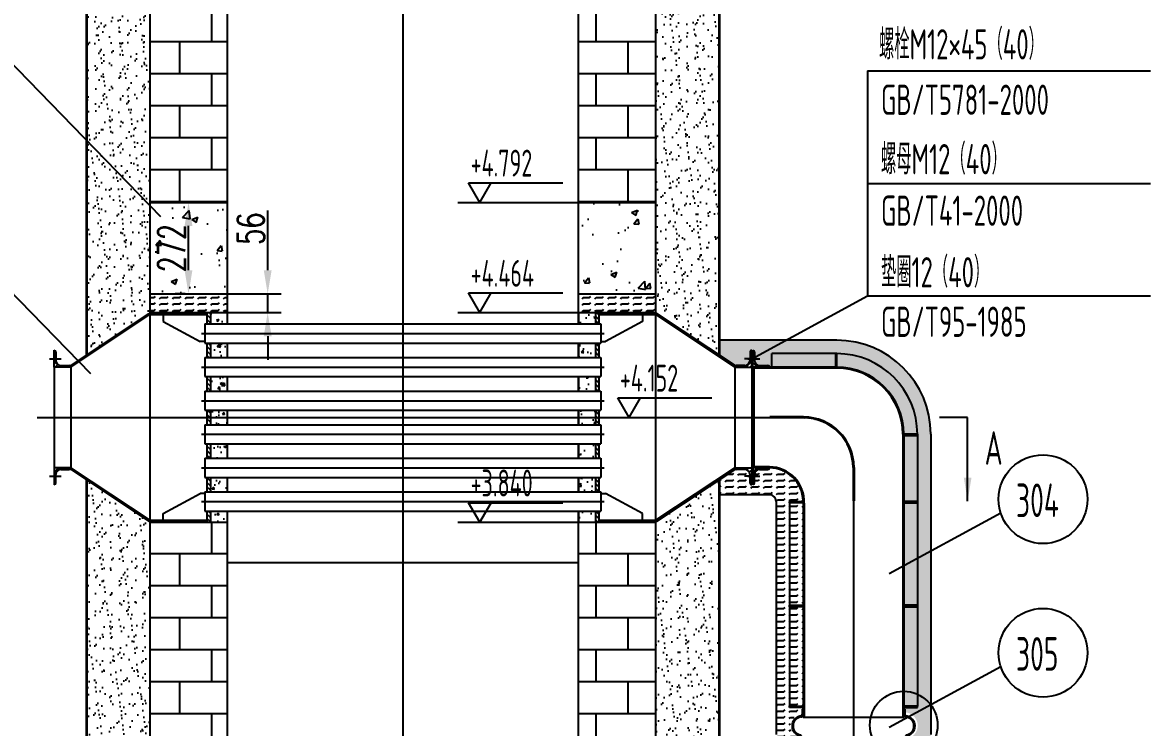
# Model space of a CAD drawing. Extents: x 31742 to 56237, y 49523 to 60386.
# Drawn here: x 36057 to 39413, y 53920 to 56017 of the extents above; entities that cross this region are included whole.
import ezdxf

# ---------------------------------------------------------------- set-up
doc = ezdxf.new("R2010")
doc.units = 0
doc.header["$LTSCALE"] = 2
doc.header["$PDMODE"] = 2
doc.layers.get('DEFPOINTS').update_dxf_attribs({"linetype": 'CONTINUOUS'})
doc.layers.add('1细实线', color=3, linetype='CONTINUOUS')
doc.styles.add('ABO', font='simplex.shx', dxfattribs={"width": 0.7, "bigfont": 'hzdx.shx'})
doc.styles.add('J_BigFont', font='gbenor.shx', dxfattribs={"bigfont": 'gbcbig.shx'})
doc.dimstyles.new('1-20', dxfattribs={"dimscale": 20, "dimtxt": 4, "dimasz": 3.5, "dimexe": 2, "dimexo": 0.5, "dimgap": 0.5, "dimtad": 3, "dimdec": 4, "dimdsep": 46, "dimlunit": 6, "dimtxsty": 'ABO', "dimcen": 0.5, "dimclrd": 256, "dimclre": 256, "dimclrt": 256, "dimadec": 0, "dimazin": 0, "dimtfac": 1, "dimtdec": 4, "dimtmove": 0, "dimatfit": 3, "dimfxl": 0, "dimtolj": 1, "dimtzin": 0, "dimlwd": -1, "dimlwe": -1, "dimarcsym": 0})
pattern_1 = [(45, (-73298.627, 32267.9485), (-6.7351921, 6.7351921), [])]
pattern_2 = [(90, (-73298.627, 32267.9485), (-9.525, 6e-16), [])]
pattern_3 = [(45, (-73898.627, 32267.9485), (-6.7351921, 6.7351921), [])]
pattern_4 = [(90, (-73898.627, 32267.9485), (-9.525, 6e-16), [])]
pattern_5 = [(0, (-717.752, 334.988), (0, 19.05), [19.05, -19.05]), (45, (-698.702, 334.988), (1e-15, 19.0500082), [4.7625, -17.41578, 4.7625, -26.94078])]
pattern_6 = [(0, (-717.75, 334.99), (0, 95.25), []), (90, (-717.75, 334.99), (-190.5, 1e-14), [95.25, -95.25]), (90, (-622.5, 334.99), (-190.5, 1e-14), [-95.25, 95.25])]
pattern_7 = [(50, (-717.75, 334.99), (182.18467, -15.9391), [19.05, -209.55]), (355, (-717.75, 334.99), (-35.2428, 191.05664), [15.24, -167.64]), (100.451, (-702.57, 333.66), (146.9425, 175.1167), [16.19, -178.09]), (46.1842, (-717.75, 385.79), (271.07904, -42.0423), [28.575, -314.325]), (96.6356, (-695.16, 382.28), (237.4042, 247.4256), [24.285, -267.135]), (351.184, (-717.75, 385.8), (237.4046, 247.4251), [22.86, -251.46]), (21, (-692.35, 373.09), (151.61488, -102.26552), [19.05, -209.55]), (326, (-692.35, 373.09), (61.80203, 184.18797), [15.24, -167.64]), (71.4514, (-679.72, 364.57), (213.4165, 81.92286), [16.19, -178.09]), (37.5, (-717.75, 334.99), (3.088603, 84.55504), [0, -165.608, 0, -170.18, 0, -168.275]), (7.5, (-717.75, 334.99), (66.81966, 100.18057), [0, -97.028, 0, -161.798, 0, -64.135]), (327.5, (-774.394, 334.99), (135.590595, -5.728744), [0, -63.5, 0, -198.12, 0, -262.89]), (317.5, (-799.79, 334.99), (148.12918, 25.4265), [0, -82.55, 0, -131.572, 0, -186.69])]
pattern_8 = [(127.5, (-717.75, 334.988), (-48.941324, -1.600031), [0, -38.608, 0, -43.18, 0, -41.275]), (97.5, (-717.75, 334.99), (-71.68251, 44.95233), [0, -20.828, 0, -34.798, 0, -13.335]), (57.5, (-717.75, 303.746), (-0.143718, 79.099237), [0, -12.7, 0, -45.72, 0, -59.69]), (47.5, (-717.75, 303.746), (-22.29293, 76.355645), [0, -6.35, 0, -29.972, 0, -34.29])]
pattern_9 = [(225, (73016.899, 34984.229), (-4.4901281, 4.4901281), [])]
pattern_10 = [(225, (73016.899, 34808.229), (-4.4901281, 4.4901281), [])]
pattern_11 = [(135, (78704.8206, 254.5953), (4.49012806, 4.49012806), [])]
pattern_12 = [(0, (-749.045, 0), (0, 19.05), [19.05, -19.05]), (45, (-729.995, 0), (1e-15, 19.0500082), [4.7625, -17.41578, 4.7625, -26.94078])]

# ---------------------------------------------------------------- blocks, each defined once
blk = doc.blocks.new('*D103')
at = {"layer": '1细实线'}
for p, q in [((36786.2, 55280.1), (36786.2, 55458.1)), ((36660.7, 55210.1), (36826.2, 55210.1)), ((36786.2, 55154.1), (36786.2, 55210.1)), ((36660.7, 55154.1), (36826.2, 55154.1)), ((36786.2, 55084.1), (36786.2, 55014.1))]:
    blk.add_line(p, q, dxfattribs=at)
for points in [[(36774.5, 55280.1), (36797.9, 55280.1), (36786.2, 55210.1)], [(36774.5, 55084.1), (36797.9, 55084.1), (36786.2, 55154.1)]]:
    blk.add_solid(points, dxfattribs=at)
at = {"layer": 'DEFPOINTS', "color": 0}
for p in [(36650.7, 55210.1), (36786.2, 55210.1), (36650.7, 55154.1)]:
    blk.add_point(p, dxfattribs=at)
at = {"layer": '1细实线', "insert": (36736.2, 55404.1), "char_height": 80, "attachment_point": 5, "rotation": 90, "style": 'ABO'}
blk.add_mtext('\\A1;56', dxfattribs=at)
blk = doc.blocks.new('*D106')
at = {"layer": '1细实线'}
for p, q in [((36540.6, 55482.1), (36510.6, 55482.1)), ((36550.6, 55280.1), (36550.6, 55412.1)), ((36540.6, 55210.1), (36510.6, 55210.1))]:
    blk.add_line(p, q, dxfattribs=at)
for points in [[(36538.9, 55412.1), (36562.2, 55412.1), (36550.6, 55482.1)], [(36538.9, 55280.1), (36562.2, 55280.1), (36550.6, 55210.1)]]:
    blk.add_solid(points, dxfattribs=at)
at = {"layer": 'DEFPOINTS', "color": 0}
for p in [(36550.6, 55482.1), (36550.6, 55482.1), (36550.6, 55210.1)]:
    blk.add_point(p, dxfattribs=at)
at = {"layer": '1细实线', "insert": (36500.6, 55346.1), "char_height": 80, "attachment_point": 5, "rotation": 90, "style": 'ABO'}
blk.add_mtext('\\A1;272', dxfattribs=at)

msp = doc.modelspace()

# ---------------------------------------------------------------- hatches: boundary and pattern name
at = {"layer": '1细实线', "ltscale": 5}
h = msp.add_hatch(dxfattribs=at)
h.set_pattern_fill('AR-SAND', color=256, angle=90, style=0)
h.set_pattern_definition(pattern_8)
h.paths.add_polyline_path([(36435.55921, 56590.13406), (36838.55921, 56590.13406), (36838.55921, 56688.13406), (36247.55921, 56688.13406), (36247.55921, 55028.13518), (36433.34696, 55151.46662), (36435.55921, 55148.13406), (36435.55921, 55154.13406)])
h = msp.add_hatch(dxfattribs=at)
h.set_pattern_fill('AR-SAND', color=256, angle=90, style=0)
h.set_pattern_definition(pattern_8)
h.paths.add_polyline_path([(37941.55921, 55152.93518), (38129.55921, 55028.13518), (38129.55921, 56688.13406), (37538.55921, 56688.13406), (37538.55921, 56590.13406), (37941.55921, 56590.13406)])
at = {"layer": '1细实线', "ltscale": 15}
h = msp.add_hatch(dxfattribs=at)
h.set_pattern_fill('BRICK', color=256, scale=15, style=0)
h.set_pattern_definition(pattern_6)
h.paths.add_polyline_path([(36435.55921, 55482.13406), (36665.55921, 55482.13406), (36665.55921, 56366.13406), (36435.55921, 56366.13406)])
h = msp.add_hatch(dxfattribs=at)
h.set_pattern_fill('BRICK', color=256, scale=15, style=0)
h.set_pattern_definition(pattern_6)
h.paths.add_polyline_path([(37711.55921, 55482.13406), (37941.55921, 55482.13406), (37941.55921, 56366.13406), (37711.55921, 56366.13406)])
h = msp.add_hatch(dxfattribs=at)
h.set_pattern_fill('AR-CONC', color=256, style=0)
h.set_pattern_definition(pattern_7)
h.paths.add_polyline_path([(36665.55921, 55210.13406), (36665.55921, 55482.13406), (36435.55921, 55482.13406), (36435.55921, 55210.13406)])
h = msp.add_hatch(dxfattribs=at)
h.set_pattern_fill('AR-CONC', color=256, style=0)
h.set_pattern_definition(pattern_7)
h.paths.add_polyline_path([(37941.55921, 55482.13406), (37711.55921, 55482.13406), (37711.55921, 55210.13406), (37941.55921, 55210.13406)])
at = {"layer": '1细实线'}
h = msp.add_hatch(dxfattribs=at)
h.set_pattern_fill('FLEX', color=256, scale=3, style=0)
h.set_pattern_definition(pattern_5)
h.paths.add_polyline_path([(36435.55921, 55210.13406), (36435.55921, 55154.13406), (36665.55921, 55154.13406), (36665.55921, 55210.13406)])
h = msp.add_hatch(dxfattribs=at)
h.set_pattern_fill('FLEX', color=256, scale=3, style=0)
h.set_pattern_definition(pattern_5)
h.paths.add_polyline_path([(37941.55921, 55154.13406), (37941.55921, 55210.13406), (37711.55921, 55210.13406), (37711.55921, 55154.13406)])
h = msp.add_hatch(dxfattribs=at)
h.set_pattern_fill('LINE', color=256, scale=3, angle=90, style=0)
h.set_pattern_definition(pattern_4)
h.paths.add_polyline_path([(36435.55921, 55148.13406), (36433.34696, 55151.46662), (36199.03263, 54995.92179), (36199.52966, 54995.17306, -0.0336379146), (36199.90132, 54994.61319), (36201.24488, 54992.58923)])
h = msp.add_hatch(dxfattribs=at)
h.set_pattern_fill('LINE', color=256, scale=3, angle=45, style=0)
h.set_pattern_definition(pattern_3)
h.paths.add_polyline_path([(36605.55921, 55148.13406), (36605.55921, 55154.13406), (36435.55921, 55154.13406), (36435.55921, 55148.13406)])
h = msp.add_hatch(dxfattribs=at)
h.set_pattern_fill('LINE', color=256, scale=3, angle=315, style=0)
h.set_pattern_definition([(315, (-73898.627, 32267.9485), (6.7351921, 6.7351921), [])])
h.paths.add_polyline_path([(36615.55921, 55154.13406), (36605.55921, 55154.13406), (36605.55921, 55120.63406), (36615.55921, 55120.63406)])
h.paths.add_polyline_path([(36615.55921, 55063.63406), (36605.55921, 55063.63406), (36605.55921, 55020.63406), (36615.55921, 55020.63406)])
h.paths.add_polyline_path([(36615.55921, 54963.63406), (36605.55921, 54963.63406), (36605.55921, 54920.63406), (36615.55921, 54920.63406)])
h.paths.add_polyline_path([(36615.55921, 54863.63406), (36605.55921, 54863.63406), (36605.55921, 54842.13406), (36615.55921, 54842.13406)])
h.paths.add_polyline_path([(36615.55921, 54842.13406), (36605.55921, 54842.13406), (36605.55921, 54820.63406), (36615.55921, 54820.63406)])
h.paths.add_polyline_path([(36615.55921, 54763.63406), (36605.55921, 54763.63406), (36605.55921, 54720.63406), (36615.55921, 54720.63406)])
h.paths.add_polyline_path([(36615.55921, 54663.63406), (36605.55921, 54663.63406), (36605.55921, 54620.63406), (36615.55921, 54620.63406)])
h.paths.add_polyline_path([(36605.55921, 54530.13406), (36615.55921, 54530.13406), (36615.55921, 54563.63406), (36605.55921, 54563.63406)])
at = {"layer": '1细实线', "ltscale": 15}
h = msp.add_hatch(dxfattribs=at)
h.set_pattern_fill('AR-CONC', color=256, scale=0.4, style=0)
h.set_pattern_definition([(50, (-73898.627, 32267.95), (72.873868, -6.375634), [7.62, -83.82]), (355, (-73898.63, 32267.95), (-14.09713, 76.422657), [6.096, -67.056]), (100.451, (-73892.554, 32267.42), (58.777, 70.046675), [6.476, -71.236]), (46.1842, (-73898.63, 32288.27), (108.431616, -16.81693), [11.43, -125.73]), (96.6356, (-73889.59, 32286.87), (94.96169, 98.97022), [9.714, -106.854]), (351.184, (-73898.63, 32288.27), (94.96184, 98.97005), [9.144, -100.584]), (21, (-73888.467, 32283.19), (60.645952, -40.906207), [7.62, -83.82]), (326, (-73888.47, 32283.19), (24.72081, 73.675186), [6.096, -67.056]), (71.4514, (-73883.41, 32279.78), (85.366596, 32.769143), [6.476, -71.236]), (37.5, (-73898.627, 32267.948), (1.235441, 33.8220155), [0, -66.2432, 0, -68.072, 0, -67.31]), (7.5, (-73898.627, 32267.95), (26.727865, 40.07223), [0, -38.8112, 0, -64.7192, 0, -25.654]), (327.5, (-73921.284, 32267.948), (54.236238, -2.2914976), [0, -25.4, 0, -79.248, 0, -105.156]), (317.5, (-73931.444, 32267.95), (59.251673, 10.170596), [0, -33.02, 0, -52.6288, 0, -74.676])])
h.paths.add_polyline_path([(36665.55921, 55120.63406), (36665.55921, 55154.13406), (36615.55921, 55154.13406), (36615.55921, 55120.63406)])
h.paths.add_polyline_path([(36665.55921, 55020.63406), (36665.55921, 55063.63406), (36615.55921, 55063.63406), (36615.55921, 55020.63406)])
h.paths.add_polyline_path([(36615.55921, 54963.63406), (36615.55921, 54920.63406), (36665.55921, 54920.63406), (36665.55921, 54963.63406)])
h.paths.add_polyline_path([(36665.55921, 54842.13406), (36665.55921, 54863.63406), (36615.55921, 54863.63406), (36615.55921, 54842.13406)])
h.paths.add_polyline_path([(36615.55921, 54842.13406), (36615.55921, 54820.63406), (36665.55921, 54820.63406), (36665.55921, 54842.13406)])
h.paths.add_polyline_path([(36665.55921, 54763.63406), (36615.55921, 54763.63406), (36615.55921, 54720.63406), (36665.55921, 54720.63406)])
h.paths.add_polyline_path([(36615.55921, 54663.63406), (36615.55921, 54620.63406), (36665.55921, 54620.63406), (36665.55921, 54663.63406)])
h.paths.add_polyline_path([(36665.55921, 54530.13406), (36665.55921, 54563.63406), (36615.55921, 54563.63406), (36615.55921, 54530.13406)])
h = msp.add_hatch(dxfattribs=at)
h.set_pattern_fill('AR-CONC', color=256, scale=0.4, style=0)
h.set_pattern_definition([(50, (-73298.627, 32267.95), (72.873868, -6.375634), [7.62, -83.82]), (355, (-73298.63, 32267.95), (-14.09713, 76.422657), [6.096, -67.056]), (100.451, (-73292.554, 32267.42), (58.777, 70.046675), [6.476, -71.236]), (46.1842, (-73298.63, 32288.27), (108.431616, -16.81693), [11.43, -125.73]), (96.6356, (-73289.59, 32286.87), (94.96169, 98.97022), [9.714, -106.854]), (351.184, (-73298.63, 32288.27), (94.96184, 98.97005), [9.144, -100.584]), (21, (-73288.467, 32283.19), (60.645952, -40.906207), [7.62, -83.82]), (326, (-73288.47, 32283.19), (24.72081, 73.675186), [6.096, -67.056]), (71.4514, (-73283.41, 32279.78), (85.366596, 32.769143), [6.476, -71.236]), (37.5, (-73298.627, 32267.948), (1.2354413, 33.8220155), [0, -66.2432, 0, -68.072, 0, -67.31]), (7.5, (-73298.627, 32267.95), (26.727865, 40.07223), [0, -38.8112, 0, -64.7192, 0, -25.654]), (327.5, (-73321.284, 32267.948), (54.236238, -2.2914976), [0, -25.4, 0, -79.248, 0, -105.156]), (317.5, (-73331.444, 32267.95), (59.251673, 10.170596), [0, -33.02, 0, -52.6288, 0, -74.676])])
h.paths.add_polyline_path([(37761.55921, 55120.63406), (37761.55921, 55154.13406), (37711.55921, 55154.13406), (37711.55921, 55120.63406)])
h.paths.add_polyline_path([(37711.55921, 55020.63406), (37761.55921, 55020.63406), (37761.55921, 55063.63406), (37711.55921, 55063.63406)])
h.paths.add_polyline_path([(37711.55921, 54920.63406), (37761.55921, 54920.63406), (37761.55921, 54963.63406), (37711.55921, 54963.63406)])
h.paths.add_polyline_path([(37711.55921, 54863.63406), (37711.55921, 54842.13406), (37761.55921, 54842.13406), (37761.55921, 54863.63406)])
h.paths.add_polyline_path([(37711.55921, 54842.13406), (37711.55921, 54820.63406), (37761.55921, 54820.63406), (37761.55921, 54842.13406)])
h.paths.add_polyline_path([(37761.55921, 54720.63406), (37761.55921, 54763.63406), (37711.55921, 54763.63406), (37711.55921, 54720.63406)])
h.paths.add_polyline_path([(37711.55921, 54663.63406), (37711.55921, 54620.63406), (37761.55921, 54620.63406), (37761.55921, 54663.63406)])
h.paths.add_polyline_path([(37711.55921, 54563.63406), (37711.55921, 54530.13406), (37761.55921, 54530.13406), (37761.55921, 54563.63406)])
at = {"layer": '1细实线'}
h = msp.add_hatch(dxfattribs=at)
h.set_pattern_fill('LINE', color=256, scale=3, angle=315, style=0)
h.set_pattern_definition([(315, (-73298.627, 32267.9485), (6.7351921, 6.7351921), [])])
h.paths.add_polyline_path([(37761.55921, 55120.63406), (37771.55921, 55120.63406), (37771.55921, 55154.13406), (37761.55921, 55154.13406)])
h.paths.add_polyline_path([(37771.55921, 55063.63406), (37761.55921, 55063.63406), (37761.55921, 55020.63406), (37771.55921, 55020.63406)])
h.paths.add_polyline_path([(37761.55921, 54920.63406), (37771.55921, 54920.63406), (37771.55921, 54963.63406), (37761.55921, 54963.63406)])
h.paths.add_polyline_path([(37761.55921, 54842.13406), (37771.55921, 54842.13406), (37771.55921, 54863.63406), (37761.55921, 54863.63406)])
h.paths.add_polyline_path([(37761.55921, 54820.63406), (37771.55921, 54820.63406), (37771.55921, 54842.13406), (37761.55921, 54842.13406)])
h.paths.add_polyline_path([(37761.55921, 54720.63406), (37771.55921, 54720.63406), (37771.55921, 54763.63406), (37761.55921, 54763.63406)])
h.paths.add_polyline_path([(37761.55921, 54620.63406), (37771.55921, 54620.63406), (37771.55921, 54663.63406), (37761.55921, 54663.63406)])
h.paths.add_polyline_path([(37761.55921, 54530.13406), (37771.55921, 54530.13406), (37771.55921, 54563.63406), (37761.55921, 54563.63406)])
h = msp.add_hatch(dxfattribs=at)
h.set_pattern_fill('LINE', color=256, scale=3, angle=45, style=0)
h.set_pattern_definition(pattern_1)
h.paths.add_polyline_path([(37941.55921, 55148.13406), (37941.55921, 55154.13406), (37771.55921, 55154.13406), (37771.55921, 55148.13406)])
h = msp.add_hatch(dxfattribs=at)
h.set_pattern_fill('LINE', color=256, scale=3, angle=90, style=0)
h.set_pattern_definition(pattern_2)
h.paths.add_polyline_path([(38175.87354, 54992.58923), (38177.2171, 54994.61319, -0.0336379146), (38177.58876, 54995.17306), (38178.08579, 54995.92179), (37943.77146, 55151.46662), (37941.55921, 55148.13406)])
h = msp.add_hatch(dxfattribs=at)
h.set_pattern_fill('FLEX', color=256, scale=3, style=0)
h.set_pattern_definition(pattern_12)
h.paths.add_polyline_path([(38479.55921, 55072.13406), (38131.55921, 55072.13406), (38131.55921, 55026.80752), (38178.20538, 54995.84241, -0.1859089665), (38181.55921, 54997.13406), (38206.55921, 54997.13406, 0.4142135624), (38221.55921, 55012.13406), (38221.55921, 55037.13406, -0.5065479602), (38228.05921, 55041.90376, -0.5065479602), (38234.55921, 55037.13406), (38234.55921, 55012.13406, 0.4142135624), (38249.55921, 54997.13406), (38274.55921, 54997.13406, -0.4142135624), (38279.55921, 54992.13406), (38286.55921, 54992.13406), (38286.55921, 55032.13406), (38480.39296, 55032.13406), (38480.39296, 55032.13261, -0.4131964206), (38719.55921, 54792.13406), (38719.55921, 54333.13406), (38719.55921, 54033.13406), (38719.55921, 53983.13406), (38719.55921, 53979.13406), (38679.55921, 53979.13406), (38679.55921, 53974.13406), (38682.55921, 53974.13406), (38682.55921, 53964.85184, -0.4018206854), (38720.62136, 53925.13681, -0.4018206854), (38682.55921, 53885.42178), (38682.55921, 53874.13406), (38679.55921, 53874.13406), (38679.55921, 53869.13406), (38719.55921, 53869.13406), (38719.55921, 53865.13406), (38719.55921, 53815.13406), (38719.55921, 53515.13406), (38719.55921, 53056.13406, -0.4142135624), (38479.55921, 52816.13406), (38286.55921, 52816.13406), (38286.55921, 52856.13406), (38279.55921, 52856.13406, -0.4142135624), (38274.55921, 52851.13406), (38249.55921, 52851.13406, 0.4142135624), (38234.55921, 52836.13406), (38234.55921, 52811.13406, -0.5065479602), (38228.05921, 52806.36437, -0.5065479602), (38221.55921, 52811.13406), (38221.55921, 52836.13406, 0.4142135624), (38206.55921, 52851.13406), (38178.89053, 52851.13406), (38178.08579, 52852.34633), (38131.55921, 52821.46061), (38131.55921, 52776.13406), (38279.55921, 52776.13406), (38479.55921, 52776.13406, 0.4142135624), (38759.55921, 53056.13406), (38759.55921, 53515.13406), (38759.55921, 53815.13406), (38759.55921, 53899.13406), (38759.55921, 53949.13406), (38759.55921, 54033.13406), (38759.55921, 54333.13406), (38759.55921, 54792.13406, 0.4142135624)])
h.paths.add_polyline_path([(38476.39296, 55032.13406), (38286.55921, 55032.13406), (38286.55921, 54992.13406), (38476.39296, 54992.13406)], flags=17)
h.paths.add_polyline_path([(38480.47254, 55032.13233), (38480.39296, 55032.13233), (38480.39296, 54992.13233, -0.4129930788), (38679.55921, 54792.13406), (38719.55921, 54792.13406, 0.4130993767)], flags=17)
h.paths.add_polyline_path([(38719.55921, 54788.13406), (38679.55921, 54788.13406), (38679.55921, 54592.13406), (38719.55921, 54592.13406)], flags=17)
h.paths.add_polyline_path([(38719.55921, 54588.13406), (38679.55921, 54588.13406), (38679.55921, 54333.13406), (38679.55921, 54283.13406), (38719.55921, 54283.13406), (38719.55921, 54333.13406)], flags=17)
h.paths.add_polyline_path([(38719.55921, 54279.13406), (38679.55921, 54279.13406), (38679.55921, 54033.13406), (38679.55921, 53983.13406), (38719.55921, 53983.13406), (38719.55921, 54033.13406)], flags=17)
h.paths.add_polyline_path([(38719.55921, 53815.13406), (38719.55921, 53865.13406), (38679.55921, 53865.13406), (38679.55921, 53815.13406), (38679.55921, 53569.13406), (38719.55921, 53569.13406)], flags=17)
h.paths.add_polyline_path([(38719.55921, 53515.13406), (38719.55921, 53565.13406), (38679.55921, 53565.13406), (38679.55921, 53515.13406), (38679.55921, 53260.13406), (38719.55921, 53260.13406)], flags=17)
h.paths.add_polyline_path([(38719.55921, 53256.13406), (38679.55921, 53256.13406), (38679.55921, 53060.13406), (38719.55921, 53060.13406)], flags=17)
h.paths.add_polyline_path([(38476.39296, 52856.13406), (38286.55921, 52856.13406), (38286.55921, 52816.13406), (38476.39296, 52816.13406)], flags=17)
h = msp.add_hatch(dxfattribs=at)
h.set_pattern_fill('LINE', color=256, scale=3, angle=45, style=0)
h.set_pattern_definition(pattern_3)
h.paths.add_polyline_path([(36155.55921, 55037.13406, 0.4142135624), (36150.55921, 55042.13406), (36150.55921, 55017.13406), (36155.55921, 55017.13406)])
h.paths.add_polyline_path([(36150.55921, 54992.13406), (36200.55921, 54992.13406, 0.1304285324), (36199.90132, 54994.61319), (36199.52966, 54995.17306, 0.2334867824), (36195.55921, 54997.13406), (36170.55921, 54997.13406, -0.4142135624), (36155.55921, 55012.13406), (36155.55921, 55017.13406), (36150.55921, 55017.13406)])
h = msp.add_hatch(dxfattribs=at)
h.set_pattern_fill('LINE', color=256, scale=3, angle=45, style=0)
h.set_pattern_definition(pattern_1)
h.paths.add_polyline_path([(38221.55921, 55012.13406), (38221.55921, 55037.13406, -0.4142135624), (38226.55921, 55042.13406), (38226.55921, 54992.13406), (38176.55921, 54992.13406, -0.4142135624), (38181.55921, 54997.13406), (38206.55921, 54997.13406, 0.4142135624)])
h = msp.add_hatch(dxfattribs=at)
h.set_pattern_fill('ANSI31', color=256, scale=3, angle=90, style=0)
h.set_pattern_definition([(135, (-95491.605, 57470.996), (-6.7351921, -6.7351921), [])])
h.paths.add_polyline_path([(38234.55921, 55012.13406), (38234.55921, 55037.13406, 0.4142135624), (38229.55921, 55042.13406), (38229.55921, 54992.13406), (38279.55921, 54992.13406, 0.4142135624), (38274.55921, 54997.13406), (38249.55921, 54997.13406, -0.4142135624)])
h = msp.add_hatch(dxfattribs=at)
h.set_pattern_fill('LINE', color=256, scale=2, angle=315, style=0)
h.set_pattern_definition([(225, (73012.899, 35119.286), (-4.4901281, 4.4901281), [])])
h.paths.add_polyline_path([(38476.39296, 55032.13233), (38480.39296, 55032.13233), (38480.39296, 54992.13233, 0.0050006271), (38476.39296, 54992.18901)])
h = msp.add_hatch(dxfattribs=at)
h.set_pattern_fill('LINE', color=256, scale=2, angle=45, style=0)
h.set_pattern_definition(pattern_11)
h.paths.add_polyline_path([(38676.55921, 54792.13406, 0.4142135624), (38479.55921, 54989.13406), (38232.55921, 54989.13406), (38232.55921, 54992.13406), (38279.55921, 54992.13406), (38479.55921, 54992.13406, -0.4142135624), (38679.55921, 54792.13406), (38679.55921, 54333.13406), (38679.55921, 54033.13406), (38679.55921, 53949.13406), (38676.55921, 53949.13406), (38676.55921, 54033.13406), (38676.55921, 54333.13406)])
h = msp.add_hatch(dxfattribs=at)
h.set_pattern_fill('LINE', color=256, scale=2, angle=45, style=0)
h.set_pattern_definition([(135, (73016.899, 35169.229), (4.4901281, 4.4901281), [])])
h.paths.add_polyline_path([(38381.05921, 54840.63406), (38279.56045, 54840.63406), (38279.56044, 54842.13406), (38381.05921, 54842.13406, -0.4142135624), (38529.55921, 54693.63406), (38529.55921, 54593.63406), (38528.05921, 54593.63406), (38528.05921, 54693.63406, 0.4142135624)])
h.paths.add_polyline_path([(38381.05921, 54842.13406), (38279.56044, 54842.13406), (38279.56043, 54843.63406), (38381.05921, 54843.63406, -0.4142135624), (38531.05921, 54693.63406), (38531.05921, 54593.63406), (38529.55921, 54593.63406), (38529.55921, 54693.63406, 0.4142135624)])
h = msp.add_hatch(dxfattribs=at)
h.set_pattern_fill('LINE', color=256, scale=2, angle=315, style=0)
h.set_pattern_definition([(225, (73016.899, 35319.229), (-4.4901281, 4.4901281), [])])
h.paths.add_polyline_path([(38679.55921, 54788.13406), (38679.55921, 54792.13406), (38719.51622, 54792.13406), (38719.51622, 54788.13406)])
h = msp.add_hatch(dxfattribs=at)
h.set_pattern_fill('LINE', color=256, scale=3, angle=45, style=0)
h.set_pattern_definition(pattern_3)
h.paths.add_polyline_path([(36150.55921, 54692.13406), (36150.55921, 54667.13406), (36155.55921, 54667.13406), (36155.55921, 54672.13406, -0.4142135624), (36170.55921, 54687.13406), (36195.55921, 54687.13406, 0.2334867824), (36199.52966, 54689.09507), (36199.90132, 54689.65493, 0.1304285324), (36200.55921, 54692.13406)])
h.paths.add_polyline_path([(36150.55921, 54642.13406, 0.4142135624), (36155.55921, 54647.13406), (36155.55921, 54667.13406), (36150.55921, 54667.13406)])
h = msp.add_hatch(dxfattribs=at)
h.set_pattern_fill('LINE', color=256, scale=3, angle=90, style=0)
h.set_pattern_definition(pattern_4)
h.paths.add_polyline_path([(36433.34696, 54532.8015), (36435.55921, 54536.13406), (36201.24488, 54691.67889), (36199.90132, 54689.65493, -0.0336379145), (36199.52966, 54689.09507), (36199.03263, 54688.34633)])
h = msp.add_hatch(dxfattribs=at)
h.set_pattern_fill('LINE', color=256, scale=3, angle=90, style=0)
h.set_pattern_definition(pattern_2)
h.paths.add_polyline_path([(37941.55921, 54536.13406), (37943.77146, 54532.8015), (38178.08579, 54688.34633), (38177.58876, 54689.09507, -0.0336379146), (38177.2171, 54689.65493), (38175.87354, 54691.67889)])
h = msp.add_hatch(dxfattribs=at)
h.set_pattern_fill('FLEX', color=256, scale=3, style=0)
h.set_pattern_definition(pattern_12)
h.paths.add_polyline_path([(38297.13861, 54690.5754, -0.8278244889), (38262.63394, 54687.13406), (38249.55921, 54687.13406, 0.0492777693), (38246.624, 54686.84408, -0.2330698746), (38234.58412, 54672.99822, 0.014411651), (38234.55921, 54672.13406), (38234.55921, 54647.13406, -0.5065479602), (38228.05921, 54642.36437, -0.5065479602), (38221.55921, 54647.13406), (38221.55921, 54671.99506, -0.277858858), (38206.4202, 54687.13406), (38190.21152, 54687.13406, -0.6591146406), (38167.46948, 54681.29892), (38131.55921, 54657.46061), (38131.55921, 54612.13406), (38279.54674, 54612.13406, -0.4275987061), (38299.55921, 54591.19439), (38299.55921, 54333.13406), (38299.55921, 54033.13406), (38299.55921, 53949.13406), (38299.55921, 53899.13406), (38299.55921, 53815.13406), (38299.55921, 53515.13406), (38299.55921, 53257.07374, -0.4275987061), (38279.54674, 53236.13406), (38131.55921, 53236.13406), (38131.55921, 53190.80752), (38178.20538, 53159.84241, -0.1859089665), (38181.55921, 53161.13406), (38206.55921, 53161.13406, 0.4142135624), (38221.55921, 53176.13406), (38221.55921, 53201.13406, -0.5065479602), (38228.05921, 53205.90376, -0.5065479602), (38234.55921, 53201.13406), (38234.55921, 53176.13406, 0.4142135624), (38249.55921, 53161.13406), (38274.55921, 53161.13406, -0.4142135624), (38279.55921, 53156.13406, 0.4082484649), (38379.55921, 53254.13406), (38379.55921, 53256.13406), (38339.55921, 53256.13406), (38339.55921, 53260.13406), (38339.56746, 53260.13406), (38339.55921, 53515.13406), (38339.55921, 53815.13406), (38339.55921, 53865.13406), (38339.55921, 53869.13406), (38379.55921, 53869.13406), (38379.55921, 53874.13406), (38376.55921, 53874.13406), (38376.55921, 53889.13406, -0.4142135624), (38341.55921, 53924.13406, -0.4142135624), (38376.55921, 53959.13406), (38376.55921, 53974.13406), (38379.55921, 53974.13406), (38379.55921, 53979.13406), (38339.55921, 53979.13406), (38339.55921, 53983.13406), (38339.55921, 54033.13406), (38339.55921, 54333.13406), (38339.56746, 54588.13406), (38339.55921, 54588.13406), (38339.55921, 54592.13406), (38379.55921, 54592.13406), (38379.55921, 54594.13406, 0.3576032432)])
h.paths.add_polyline_path([(38379.55921, 53515.13406), (38379.55921, 53565.13406), (38339.55921, 53565.13406), (38339.55921, 53515.13406), (38339.56746, 53260.13406), (38379.55921, 53260.13406)], flags=17)
h.paths.add_polyline_path([(38379.55921, 53815.13406), (38379.55921, 53865.13406), (38339.55921, 53865.13406), (38339.55921, 53815.13406), (38339.55921, 53569.13406), (38379.55921, 53569.13406)], flags=17)
h.paths.add_polyline_path([(38379.55921, 54279.13406), (38339.55921, 54279.13406), (38339.55921, 54033.13406), (38339.55921, 53983.13406), (38379.55921, 53983.13406), (38379.55921, 54033.13406)], flags=17)
h.paths.add_polyline_path([(38379.55921, 54588.13406), (38339.56746, 54588.13406), (38339.55921, 54333.13406), (38339.55921, 54283.13406), (38379.55921, 54283.13406), (38379.55921, 54333.13406)], flags=17)
h = msp.add_hatch(dxfattribs=at)
h.set_pattern_fill('LINE', color=256, scale=3, angle=45, style=0)
h.set_pattern_definition(pattern_1)
h.paths.add_polyline_path([(38221.55921, 54672.13406), (38221.55921, 54647.13406, 0.4142135624), (38226.55921, 54642.13406), (38226.55921, 54692.13406), (38176.55921, 54692.13406, 0.4142135624), (38181.55921, 54687.13406), (38206.55921, 54687.13406, -0.4142135624)])
h = msp.add_hatch(dxfattribs=at)
h.set_pattern_fill('ANSI31', color=256, scale=3, angle=90, style=0)
h.set_pattern_definition([(225, (-95491.605, 52213.272), (-6.7351921, 6.7351921), [])])
h.paths.add_polyline_path([(38234.55921, 54672.13406), (38234.55921, 54647.13406, -0.4142135624), (38229.55921, 54642.13406), (38229.55921, 54692.13406), (38279.55921, 54692.13406, -0.4142135624), (38274.55921, 54687.13406), (38249.55921, 54687.13406, 0.4142135624)])
h = msp.add_hatch(dxfattribs=at)
h.set_pattern_fill('LINE', color=256, scale=2, angle=45, style=0)
h.set_pattern_definition(pattern_11)
h.paths.add_polyline_path([(38382.55921, 54033.13406), (38382.55921, 53949.13406), (38379.55921, 53949.13406), (38379.55921, 54033.13406), (38379.55921, 54333.13406), (38379.55921, 54594.13406, 0.4083090307), (38279.53844, 54692.13406), (38232.55921, 54692.13406), (38232.55921, 54695.13406), (38279.56042, 54695.13406, -0.4278862493), (38382.55921, 54587.06264), (38382.55921, 54333.13406)])
at = {"layer": '1细实线', "ltscale": 5}
h = msp.add_hatch(dxfattribs=at)
h.set_pattern_fill('AR-SAND', color=256, angle=90, style=0)
h.set_pattern_definition(pattern_8)
h.paths.add_polyline_path([(36247.55921, 53192.13518), (36435.55921, 53316.93518), (36435.55921, 53318.13406), (36435.55921, 54531.33295), (36247.55921, 54656.13295)])
h = msp.add_hatch(dxfattribs=at)
h.set_pattern_fill('AR-SAND', color=256, angle=90, style=0)
h.set_pattern_definition(pattern_8)
h.paths.add_polyline_path([(38129.55921, 54656.13295), (37943.77146, 54532.8015), (37941.55921, 54536.13406), (37941.55921, 54530.13406), (37941.55921, 53312.13406), (37943.77146, 53315.46662), (38129.55921, 53192.13518)])
at = {"layer": '1细实线'}
h = msp.add_hatch(dxfattribs=at)
h.set_pattern_fill('LINE', color=256, scale=2, angle=315, style=0)
h.set_pattern_definition([(225, (73016.856, 35169.229), (-4.4901281, 4.4901281), [])])
h.paths.add_polyline_path([(38339.55921, 54588.13406), (38339.55921, 54592.13406), (38379.63123, 54592.13406, -0.009982987), (38379.55921, 54588.13406)])
h = msp.add_hatch(dxfattribs=at)
h.set_pattern_fill('LINE', color=256, scale=2, angle=315, style=0)
h.set_pattern_definition([(225, (73016.899, 35119.229), (-4.4901281, 4.4901281), [])])
h.paths.add_polyline_path([(38679.55921, 54588.13406), (38679.55921, 54592.13406), (38719.51622, 54592.13406), (38719.51622, 54588.13406)])
h = msp.add_hatch(dxfattribs=at)
h.set_pattern_fill('LINE', color=256, scale=3, angle=45, style=0)
h.set_pattern_definition(pattern_3)
h.paths.add_polyline_path([(36605.55921, 54530.13406), (36605.55921, 54536.13406), (36435.55921, 54536.13406), (36435.55921, 54530.13406)])
at = {"layer": '1细实线', "ltscale": 15}
h = msp.add_hatch(dxfattribs=at)
h.set_pattern_fill('BRICK', color=256, scale=15, style=0)
h.set_pattern_definition(pattern_6)
h.paths.add_polyline_path([(36665.55921, 54530.13406), (36435.55921, 54530.13406), (36435.55921, 53646.13406), (36665.55921, 53646.13406)])
h = msp.add_hatch(dxfattribs=at)
h.set_pattern_fill('BRICK', color=256, scale=15, style=0)
h.set_pattern_definition(pattern_6)
h.paths.add_polyline_path([(37941.55921, 54530.13406), (37711.55921, 54530.13406), (37711.55921, 53646.13406), (37941.55921, 53646.13406)])
at = {"layer": '1细实线'}
h = msp.add_hatch(dxfattribs=at)
h.set_pattern_fill('LINE', color=256, scale=3, angle=45, style=0)
h.set_pattern_definition(pattern_1)
h.paths.add_polyline_path([(37771.55921, 54536.13406), (37771.55921, 54530.13406), (37941.55921, 54530.13406), (37941.55921, 54536.13406)])
h = msp.add_hatch(dxfattribs=at)
h.set_pattern_fill('LINE', color=256, scale=2, angle=315, style=0)
h.set_pattern_definition(pattern_9)
h.paths.add_polyline_path([(38379.55921, 54283.13406), (38379.55921, 54279.13406), (38339.55921, 54279.13406), (38339.55921, 54283.13406)])
h = msp.add_hatch(dxfattribs=at)
h.set_pattern_fill('LINE', color=256, scale=2, angle=315, style=0)
h.set_pattern_definition(pattern_9)
h.paths.add_polyline_path([(38679.55921, 54279.13406), (38679.55921, 54283.13406), (38719.55921, 54283.13406), (38719.55921, 54279.13406)])
h = msp.add_hatch(dxfattribs=at)
h.set_pattern_fill('LINE', color=256, scale=2, angle=315, style=0)
h.set_pattern_definition(pattern_10)
h.paths.add_polyline_path([(38379.55921, 53983.13406), (38379.55921, 53979.13406), (38339.55921, 53979.13406), (38339.55921, 53983.13406)])
h = msp.add_hatch(dxfattribs=at)
h.set_pattern_fill('LINE', color=256, scale=2, angle=315, style=0)
h.set_pattern_definition([(315, (-715.752, 334.9876), (4.49012806, 4.49012806), [])])
edge = h.paths.add_edge_path()
edge.add_line((38376.55921, 53974.13406), (38376.55921, 53958.77508))
edge.add_arc((38371.55921, 53958.77508), 5, -81.7867893, 0, ccw=False)
edge.add_arc((38376.55921, 53924.13406), 30, 98.2132107, 261.7867893)
edge.add_arc((38371.55921, 53889.49305), 5, 0, 81.7867893, ccw=False)
edge.add_line((38376.55921, 53889.49305), (38376.55921, 53874.13406))
edge.add_line((38376.55921, 53874.13406), (38379.55921, 53874.13406))
edge.add_line((38379.55921, 53874.13406), (38379.55921, 53889.49305))
edge.add_arc((38371.55921, 53889.49305), 8, 0, 81.7867893)
edge.add_arc((38376.55921, 53924.13406), 27, 98.2132107, 261.7867893, ccw=False)
edge.add_arc((38371.55921, 53958.77508), 8, 278.2132107, 360)
edge.add_line((38379.55921, 53958.77508), (38379.55921, 53974.13406))
edge.add_line((38379.55921, 53974.13406), (38376.55921, 53974.13406))
h = msp.add_hatch(dxfattribs=at)
h.set_pattern_fill('LINE', color=256, scale=2, angle=315, style=0)
h.set_pattern_definition([(225, (77774.87, 334.9876), (-4.49012806, 4.49012806), [])])
edge = h.paths.add_edge_path()
edge.add_line((38682.55921, 53974.13406), (38682.55921, 53958.77508))
edge.add_arc((38687.55921, 53958.77508), 5, 540, 621.7867893)
edge.add_arc((38682.55921, 53924.13406), 30, 278.2132107, 441.7867893, ccw=False)
edge.add_arc((38687.55921, 53889.49305), 5, 458.2132107, 540)
edge.add_line((38682.55921, 53889.49305), (38682.55921, 53874.13406))
edge.add_line((38682.55921, 53874.13406), (38679.55921, 53874.13406))
edge.add_line((38679.55921, 53874.13406), (38679.55921, 53889.49305))
edge.add_arc((38687.55921, 53889.49305), 8, 458.2132107, 540, ccw=False)
edge.add_arc((38682.55921, 53924.13406), 27, 278.2132107, 441.7867893)
edge.add_arc((38687.55921, 53958.77508), 8, 180, 261.7867893, ccw=False)
edge.add_line((38679.55921, 53958.77508), (38679.55921, 53974.13406))
edge.add_line((38679.55921, 53974.13406), (38682.55921, 53974.13406))
h = msp.add_hatch(dxfattribs=at)
h.set_pattern_fill('LINE', color=256, scale=2, angle=315, style=0)
h.set_pattern_definition(pattern_10)
h.paths.add_polyline_path([(38679.55921, 53979.13406), (38679.55921, 53983.13406), (38719.55921, 53983.13406), (38719.55921, 53979.13406)])

# ---------------------------------------------------------------- linework, layer by layer
at = {"layer": '1细实线', "ltscale": 5}
for p, q in [((37188.55921, 56790.13406), (37188.55921, 50690.13406)), ((38570.88532, 55873.914), (39413.21452, 55873.914))]:
    msp.add_line(p, q, dxfattribs=at)
at = {"layer": '1细实线'}
for p, q in [((36245.55921, 56690.13406), (36245.55921, 55026.80752)), ((36247.55921, 56688.13406), (36247.55921, 55028.13518)), ((38129.55921, 55028.13518), (38129.55921, 56688.13406)), ((38131.55921, 55026.80752), (38131.55921, 56690.13406)), ((36435.55921, 56590.13406), (36435.55921, 50790.13406)), ((37941.55921, 54536.13406), (37941.55921, 56590.13406)), ((36665.55921, 56366.13406), (36665.55921, 55120.63406)), ((37711.55921, 55120.63406), (37711.55921, 56366.13406)), ((36468.56453, 55439.32301), (35955.01114, 55967.40972)), ((36435.55921, 55482.13406), (36665.55921, 55482.13406)), ((37711.55921, 55482.13406), (37941.55921, 55482.13406)), ((36259.41259, 54972.25814), (35955.01114, 55285.274)), ((36435.55921, 55210.13406), (36665.55921, 55210.13406)), ((37711.55921, 55210.13406), (37941.55921, 55210.13406)), ((38238.28702, 55022.85009), (38570.88532, 55203.914)), ((36199.03263, 54995.92179), (36433.34696, 55151.46662)), ((36201.24488, 54992.58923), (36435.55921, 55148.13406)), ((36435.55921, 55148.13406), (36433.34696, 55151.46662)), ((36435.55921, 55154.13406), (36665.55921, 55154.13406)), ((36435.55921, 55154.13406), (36435.55921, 54530.13406)), ((36435.55921, 55148.13406), (36605.55921, 55148.13406)), ((36475.55921, 55148.13406), (36475.55921, 55128.13406)), ((36605.55921, 55154.13406), (36605.55921, 55120.63406)), ((36615.55921, 55154.13406), (36615.55921, 55120.63406)), ((36665.55921, 55154.13406), (36665.55921, 55120.63406)), ((37711.55921, 55154.13406), (37941.55921, 55154.13406)), ((37711.55921, 55154.13406), (37711.55921, 55120.63406)), ((37761.55921, 55154.13406), (37761.55921, 55120.63406)), ((37771.55921, 55154.13406), (37771.55921, 55120.63406)), ((37771.55921, 55148.13406), (37941.55921, 55148.13406)), ((37901.55921, 55148.13406), (37901.55921, 55128.13406)), ((37941.55921, 55154.13406), (37941.55921, 55148.13406)), ((37941.55921, 55148.13406), (37943.77146, 55151.46662)), ((38175.87354, 54992.58923), (37941.55921, 55148.13406)), ((38178.08579, 54995.92179), (37943.77146, 55151.46662)), ((36475.55921, 55128.13406), (36585.55921, 55068.13406)), ((36599.55921, 55120.63406), (36599.55921, 55063.63406)), ((36599.55921, 55120.63406), (37777.55921, 55120.63406)), ((37777.55921, 55120.63406), (37777.55921, 55063.63406)), ((37901.55921, 55128.13406), (37791.55921, 55068.13406)), ((36589.55921, 55092.13406), (37787.55921, 55092.13406)), ((36599.55921, 55068.13406), (36585.55921, 55068.13406)), ((36599.55921, 55063.63406), (37777.55921, 55063.63406)), ((36605.55921, 55063.63406), (36605.55921, 55020.63406)), ((36615.55921, 55063.63406), (36615.55921, 55020.63406)), ((36665.55921, 55063.63406), (36665.55921, 55020.63406)), ((36665.55921, 55063.63406), (36665.55921, 55020.63406)), ((37711.55921, 55063.63406), (37711.55921, 55020.63406)), ((37711.55921, 55020.63406), (37711.55921, 55063.63406)), ((37761.55921, 55063.63406), (37761.55921, 55020.63406)), ((37771.55921, 55063.63406), (37771.55921, 55020.63406)), ((37777.55921, 55068.13406), (37791.55921, 55068.13406)), ((38479.55921, 55072.13406), (38131.55921, 55072.13406)), ((36136.52521, 55017.13406), (36171.72863, 55017.13406)), ((36150.55921, 54992.13406), (36150.55921, 55042.13406)), ((36150.55921, 55042.13406), (36150.55921, 55042.13406)), ((36155.55921, 55037.13406), (36155.55921, 55012.13406)), ((36599.55921, 55020.63406), (36599.55921, 54963.63406)), ((36599.55921, 55020.63406), (37777.55921, 55020.63406)), ((37777.55921, 55020.63406), (37777.55921, 54963.63406)), ((38240.59321, 55017.13406), (38205.38979, 55017.13406)), ((38215.52521, 55017.13406), (38250.72863, 55017.13406)), ((38221.55921, 55037.13406), (38221.55921, 55012.13406)), ((38226.55921, 54992.13406), (38226.55921, 55042.13406)), ((38226.55921, 55042.13406), (38226.55921, 55042.13406)), ((38229.55921, 54992.13406), (38229.55921, 55042.13406)), ((38229.55921, 55042.13406), (38229.55921, 55042.13406)), ((38234.55921, 55037.13406), (38234.55921, 55012.13406)), ((38286.55921, 54992.13406), (38286.55921, 55032.13406)), ((38479.55921, 55032.13406), (38286.55921, 55032.13406)), ((38476.39296, 55032.13233), (38476.39296, 54992.13233)), ((38480.39296, 55032.13233), (38476.39296, 55032.13233)), ((38480.39296, 54992.13233), (38480.39296, 55032.13233)), ((36150.55921, 54992.13406), (36150.55921, 54692.13406)), ((36200.55921, 54992.13406), (36150.55921, 54992.13406)), ((36170.55921, 54997.13406), (36195.55921, 54997.13406)), ((36201.24488, 54992.58923), (36199.03263, 54995.92179)), ((36200.55921, 54992.13406), (36200.55921, 54692.13406)), ((36200.55921, 54992.13406), (36200.55921, 54992.13406)), ((36589.55921, 54992.13406), (37787.55921, 54992.13406)), ((38175.87354, 54992.58923), (38178.08579, 54995.92179)), ((38176.55921, 54992.13406), (38176.55921, 54992.13406)), ((38176.55921, 54992.13406), (38226.55921, 54992.13406)), ((38176.55921, 54992.13406), (38176.55921, 54692.13406)), ((38206.55921, 54997.13406), (38181.55921, 54997.13406)), ((38226.55921, 54992.13406), (38226.55921, 54692.13406)), ((38229.55921, 54992.13406), (38229.55921, 54692.13406)), ((38279.55921, 54992.13406), (38229.55921, 54992.13406)), ((38232.55921, 54992.13406), (38232.55921, 54692.13406)), ((38479.55921, 54989.13406), (38232.55921, 54989.13406)), ((38249.55921, 54997.13406), (38274.55921, 54997.13406)), ((38479.55921, 54992.13406), (38279.55921, 54992.13406)), ((38279.55921, 54992.13406), (38279.55921, 54992.13406)), ((36599.55921, 54963.63406), (37777.55921, 54963.63406)), ((36605.55921, 54963.63406), (36605.55921, 54920.63406)), ((36615.55921, 54963.63406), (36615.55921, 54920.63406)), ((36665.55921, 54963.63406), (36665.55921, 54920.63406)), ((36665.55921, 54963.63406), (36665.55921, 54920.63406)), ((37711.55921, 54963.63406), (37711.55921, 54920.63406)), ((37711.55921, 54920.63406), (37711.55921, 54963.63406)), ((37761.55921, 54963.63406), (37761.55921, 54920.63406)), ((37771.55921, 54963.63406), (37771.55921, 54920.63406)), ((36599.55921, 54920.63406), (36599.55921, 54863.63406)), ((36599.55921, 54920.63406), (37777.55921, 54920.63406)), ((37777.55921, 54920.63406), (37777.55921, 54863.63406)), ((36589.55921, 54892.13406), (37787.55921, 54892.13406)), ((36599.55921, 54863.63406), (37777.55921, 54863.63406)), ((36605.55921, 54863.63406), (36605.55921, 54820.63406)), ((36615.55921, 54863.63406), (36615.55921, 54820.63406)), ((36665.55921, 54863.63406), (36665.55921, 54820.63406)), ((36665.55921, 54863.63406), (36665.55921, 54820.63406)), ((37711.55921, 54863.63406), (37711.55921, 54820.63406)), ((37711.55921, 54820.63406), (37711.55921, 54863.63406)), ((37761.55921, 54863.63406), (37761.55921, 54820.63406)), ((37771.55921, 54863.63406), (37771.55921, 54820.63406)), ((36100.55921, 54842.13406), (38276.55921, 54842.13406)), ((36599.55921, 54820.63406), (36599.55921, 54763.63406)), ((36599.55921, 54820.63406), (37777.55921, 54820.63406)), ((37777.55921, 54820.63406), (37777.55921, 54763.63406)), ((38209.55921, 54842.13406), (38381.05921, 54842.13406)), ((38280.55921, 54843.63406), (38280.55921, 54840.63406)), ((38381.05921, 54843.63406), (38280.55921, 54843.63406)), ((38381.05921, 54840.63406), (38280.55921, 54840.63406)), ((36589.55921, 54792.13406), (37787.55921, 54792.13406)), ((38676.55921, 54792.13406), (38676.55921, 54333.13406)), ((38679.51622, 54788.13406), (38719.51622, 54788.13406)), ((38719.51622, 54792.13406), (38679.55921, 54792.13406)), ((38679.55921, 54792.13406), (38679.55921, 54333.13406)), ((38719.51622, 54788.13406), (38719.51622, 54792.13406)), ((38719.55921, 54792.13406), (38719.55921, 54333.13406)), ((38759.55921, 54792.13406), (38759.55921, 54333.13406)), ((36599.55921, 54763.63406), (37777.55921, 54763.63406)), ((36605.55921, 54763.63406), (36605.55921, 54720.63406)), ((36615.55921, 54763.63406), (36615.55921, 54720.63406)), ((36665.55921, 54763.63406), (36665.55921, 54720.63406)), ((36665.55921, 54763.63406), (36665.55921, 54720.63406)), ((37711.55921, 54763.63406), (37711.55921, 54720.63406)), ((37711.55921, 54720.63406), (37711.55921, 54763.63406)), ((37761.55921, 54763.63406), (37761.55921, 54720.63406)), ((37771.55921, 54763.63406), (37771.55921, 54720.63406)), ((36599.55921, 54720.63406), (36599.55921, 54663.63406)), ((36599.55921, 54720.63406), (37777.55921, 54720.63406)), ((37777.55921, 54720.63406), (37777.55921, 54663.63406)), ((36200.55921, 54692.13406), (36150.55921, 54692.13406)), ((36150.55921, 54692.13406), (36150.55921, 54642.13406)), ((36170.55921, 54687.13406), (36195.55921, 54687.13406)), ((36201.24488, 54691.67889), (36199.03263, 54688.34633)), ((36199.03263, 54688.34633), (36433.34696, 54532.8015)), ((36200.55921, 54692.13406), (36200.55921, 54692.13406)), ((36201.24488, 54691.67889), (36435.55921, 54536.13406)), ((36589.55921, 54692.13406), (37787.55921, 54692.13406)), ((38175.87354, 54691.67889), (37941.55921, 54536.13406)), ((38178.08579, 54688.34633), (37943.77146, 54532.8015)), ((38175.87354, 54691.67889), (38178.08579, 54688.34633)), ((38176.55921, 54692.13406), (38226.55921, 54692.13406)), ((38176.55921, 54692.13406), (38176.55921, 54692.13406)), ((38206.55921, 54687.13406), (38181.55921, 54687.13406)), ((38226.55921, 54692.13406), (38226.55921, 54642.13406)), ((38279.55921, 54692.13406), (38229.55921, 54692.13406)), ((38229.55921, 54692.13406), (38229.55921, 54642.13406)), ((38279.55921, 54695.13406), (38232.55921, 54695.13406)), ((38249.55921, 54687.13406), (38274.55921, 54687.13406)), ((38279.55921, 54692.13406), (38279.55921, 54692.13406)), ((38528.05921, 54693.63406), (38528.05921, 54593.63406)), ((38529.55921, 54693.63406), (38529.55921, 53929.13406)), ((38531.05921, 54693.63406), (38531.05921, 54593.63406)), ((36136.52521, 54667.13406), (36171.72863, 54667.13406)), ((36155.55921, 54647.13406), (36155.55921, 54672.13406)), ((36245.55921, 54657.46061), (36245.55921, 53190.80752)), ((36247.55921, 54656.13295), (36247.55921, 53192.13518)), ((36599.55921, 54663.63406), (37777.55921, 54663.63406)), ((36605.55921, 54663.63406), (36605.55921, 54620.63406)), ((36615.55921, 54663.63406), (36615.55921, 54620.63406)), ((36665.55921, 54663.63406), (36665.55921, 54620.63406)), ((36665.55921, 54663.63406), (36665.55921, 54620.63406)), ((37711.55921, 54663.63406), (37711.55921, 54620.63406)), ((37711.55921, 54620.63406), (37711.55921, 54663.63406)), ((37761.55921, 54663.63406), (37761.55921, 54620.63406)), ((37771.55921, 54663.63406), (37771.55921, 54620.63406)), ((38129.55921, 53192.13518), (38129.55921, 54656.13295)), ((38131.55921, 53190.80752), (38131.55921, 54657.46061)), ((38240.59321, 54667.13406), (38205.38979, 54667.13406)), ((38215.52521, 54667.13406), (38250.72863, 54667.13406)), ((38221.55921, 54647.13406), (38221.55921, 54672.13406)), ((38234.55921, 54647.13406), (38234.55921, 54672.13406)), ((36150.55921, 54642.13406), (36150.55921, 54642.13406)), ((36475.55921, 54556.13406), (36585.55921, 54616.13406)), ((36599.55921, 54616.13406), (36585.55921, 54616.13406)), ((36599.55921, 54620.63406), (36599.55921, 54563.63406)), ((36599.55921, 54620.63406), (37777.55921, 54620.63406)), ((37777.55921, 54620.63406), (37777.55921, 54563.63406)), ((37777.55921, 54616.13406), (37791.55921, 54616.13406)), ((37901.55921, 54556.13406), (37791.55921, 54616.13406)), ((38279.5509, 54612.13406), (38131.55921, 54612.13406)), ((38226.55921, 54642.13406), (38226.55921, 54642.13406)), ((38229.55921, 54642.13406), (38229.55921, 54642.13406)), ((36589.55921, 54592.13406), (37787.55921, 54592.13406)), ((38299.55921, 54594.13406), (38299.55921, 54333.13406)), ((38339.55921, 54592.13406), (38379.55921, 54592.13406)), ((38339.55921, 54588.13406), (38339.55921, 54592.13406)), ((38339.56746, 54588.13406), (38339.55921, 54333.13406)), ((38379.55921, 54588.13406), (38339.55921, 54588.13406)), ((38379.55921, 54594.13406), (38379.55921, 54333.13406)), ((38382.55921, 54587.13406), (38382.55921, 54333.13406)), ((38531.05921, 54593.63406), (38528.05921, 54593.63406)), ((38679.51622, 54588.13406), (38719.51622, 54588.13406)), ((38719.51622, 54592.13406), (38679.55921, 54592.13406)), ((38719.51622, 54588.13406), (38719.51622, 54592.13406)), ((36475.55921, 54536.13406), (36475.55921, 54556.13406)), ((36599.55921, 54563.63406), (37777.55921, 54563.63406)), ((36605.55921, 54563.63406), (36605.55921, 54530.13406)), ((36615.55921, 54563.63406), (36615.55921, 54530.13406)), ((36665.55921, 54563.63406), (36665.55921, 54530.13406)), ((36665.55921, 54563.63406), (36665.55921, 53284.63406)), ((37711.55921, 54563.63406), (37711.55921, 54530.13406)), ((37711.55921, 53284.63406), (37711.55921, 54563.63406)), ((37761.55921, 54563.63406), (37761.55921, 54530.13406)), ((37771.55921, 54563.63406), (37771.55921, 54530.13406)), ((37901.55921, 54536.13406), (37901.55921, 54556.13406)), ((38635.20484, 54377.42133), (38967.80314, 54558.48525)), ((36435.55921, 54536.13406), (36433.34696, 54532.8015)), ((36435.55921, 54536.13406), (36605.55921, 54536.13406)), ((36435.55921, 54530.13406), (36665.55921, 54530.13406)), ((37711.55921, 54530.13406), (37941.55921, 54530.13406)), ((37771.55921, 54536.13406), (37941.55921, 54536.13406)), ((37941.55921, 54536.13406), (37943.77146, 54532.8015)), ((37941.55921, 54536.13406), (37941.55921, 54530.13406)), ((37941.55921, 53318.13406), (37941.55921, 54530.13406)), ((36665.55921, 54410.13406), (37711.55921, 54410.13406)), ((38299.55921, 54333.13406), (38299.55921, 54033.13406)), ((38339.55921, 54333.13406), (38339.55921, 54033.13406)), ((38379.55921, 54333.13406), (38379.55921, 54033.13406)), ((38382.55921, 54333.13406), (38382.55921, 54033.13406)), ((38676.55921, 54333.13406), (38676.55921, 54033.13406)), ((38679.55921, 54333.13406), (38679.55921, 54033.13406)), ((38719.55921, 54333.13406), (38719.55921, 54033.13406)), ((38759.55921, 54333.13406), (38759.55921, 54033.13406)), ((38339.55921, 54283.13406), (38379.55921, 54283.13406)), ((38339.55921, 54279.13406), (38339.55921, 54283.13406)), ((38379.55921, 54279.13406), (38339.55921, 54279.13406)), ((38719.55921, 54283.13406), (38679.55921, 54283.13406)), ((38679.55921, 54279.13406), (38719.55921, 54279.13406)), ((38719.55921, 54279.13406), (38719.55921, 54283.13406)), ((38635.20484, 53920.34499), (38967.80314, 54101.40891)), ((38299.55921, 54033.13406), (38299.55921, 53949.13406)), ((38339.55921, 54033.13406), (38339.55921, 53983.13406)), ((38379.55921, 54033.13406), (38379.55921, 53949.13406)), ((38382.55921, 54033.13406), (38382.55921, 53949.13406)), ((38676.55921, 54033.13406), (38676.55921, 53949.13406)), ((38679.55921, 54033.13406), (38679.55921, 53949.13406)), ((38719.55921, 54033.13406), (38719.55921, 53983.13406)), ((38759.55921, 54033.13406), (38759.55921, 53949.13406)), ((38339.55921, 53983.13406), (38379.55921, 53983.13406)), ((38339.55921, 53979.13406), (38339.55921, 53983.13406)), ((38379.55921, 53979.13406), (38339.55921, 53979.13406)), ((38376.55921, 53974.13406), (38376.55921, 53958.77508)), ((38376.55921, 53974.13406), (38379.55921, 53974.13406)), ((38379.55921, 53974.13406), (38379.55921, 53958.77508)), ((38529.55921, 54004.13406), (38529.55921, 53844.13406)), ((38719.55921, 53983.13406), (38679.55921, 53983.13406)), ((38679.55921, 53979.13406), (38719.55921, 53979.13406)), ((38679.55921, 53974.13406), (38679.55921, 53958.77508)), ((38679.55921, 53974.13406), (38682.55921, 53974.13406)), ((38682.55921, 53974.13406), (38682.55921, 53958.77508)), ((38719.55921, 53979.13406), (38719.55921, 53983.13406)), ((38299.55921, 53949.13406), (38299.55921, 53899.13406)), ((38679.55921, 53949.13406), (38379.55921, 53949.13406)), ((38759.55921, 53949.13406), (38759.55921, 53899.13406))]:
    msp.add_line(p, q, dxfattribs=at)
at = {"layer": '1细实线', "ltscale": 0.2}
for p, q in [((38570.88532, 55873.914), (38570.88532, 55203.914)), ((38570.88532, 55538.914), (39413.21452, 55538.914)), ((38570.88532, 55203.914), (39413.21452, 55203.914))]:
    msp.add_line(p, q, dxfattribs=at)
at = {"layer": '1细实线', "ltscale": 0.1}
for p, q in [((37417.66588, 55482.13406), (37383.91588, 55540.59078)), ((37383.91588, 55540.59078), (37664.06965, 55540.59078)), ((37417.66588, 55482.13406), (37451.41588, 55540.59078)), ((37351.65989, 55482.13406), (37711.55921, 55482.13406)), ((37383.91588, 55212.59078), (37664.06965, 55212.59078)), ((37417.66588, 55154.13406), (37383.91588, 55212.59078)), ((37417.66588, 55154.13406), (37451.41588, 55212.59078)), ((37351.65989, 55154.13406), (37711.55921, 55154.13406)), ((37828.03476, 54900.59078), (38108.18853, 54900.59078)), ((37861.78476, 54842.13406), (37828.03476, 54900.59078)), ((37861.78476, 54842.13406), (37895.53476, 54900.59078)), ((37417.66588, 54530.13406), (37383.91588, 54588.59078)), ((37383.91588, 54588.59078), (37664.06965, 54588.59078)), ((37417.66588, 54530.13406), (37451.41588, 54588.59078)), ((37351.65989, 54530.13406), (37711.55921, 54530.13406))]:
    msp.add_line(p, q, dxfattribs=at)
at = {"layer": '1细实线'}
for centre, radius in [((39093.56529, 54598.99518), 132.1256), ((39093.56529, 54141.91884), 132.1256), ((38679.00079, 53926.57619), 100.72918)]:
    msp.add_circle(centre, radius, dxfattribs=at)
at = {"layer": '1细实线', "ltscale": 0.01}
for centre, radius, start, end in [((38479.55921, 54792.13406), 280, 0, 90), ((38479.55921, 54792.13406), 240, 0, 90), ((38479.55921, 54792.13406), 200, 0, 90), ((38479.55921, 54792.13406), 197, 0, 90), ((38381.05921, 54693.63406), 150, 0, 90), ((38381.05921, 54693.63406), 147, 0, 90), ((38279.54882, 54592.10306), 100.03101, 1.16339983, 89.9940513), ((38279.47777, 54591.93746), 103.19664, 357.25220648, 89.95343146), ((38279.54882, 54592.10306), 20.03101, 1.16339983, 89.9940513)]:
    msp.add_arc(centre, radius, start, end, dxfattribs=at)
at = {"layer": '1细实线'}
for centre, radius, start, end in [((36150.55921, 55037.13406), 5, 0, 90), ((38226.55921, 55037.13406), 5, 90, 180), ((38229.55921, 55037.13406), 5, 0, 90), ((36170.55921, 55012.13406), 15, 180, 270), ((36195.55921, 54992.13406), 5, 360, 90), ((38181.55921, 54992.13406), 5, 90, 180), ((38206.55921, 55012.13406), 15, 270, 0), ((38249.55921, 55012.13406), 15, 180, 270), ((38274.55921, 54992.13406), 5, 360, 90), ((38381.05921, 54693.63406), 148.5, 0, 90), ((36170.55921, 54672.13406), 15, 90, 180), ((36195.55921, 54692.13406), 5, 270, 0), ((38181.55921, 54692.13406), 5, 180, 270), ((38206.55921, 54672.13406), 15, 0, 90), ((38249.55921, 54672.13406), 15, 90, 180), ((38274.55921, 54692.13406), 5, 270, 0), ((36150.55921, 54647.13406), 5, 270, 0), ((38226.55921, 54647.13406), 5, 180, 270), ((38229.55921, 54647.13406), 5, 270, 0), ((38376.55921, 53924.13406), 30, 98.2132107, 261.7867893), ((38376.55921, 53924.13406), 27, 98.2132107, 261.7867893), ((38371.55921, 53958.77508), 5, 278.2132107, 0), ((38371.55921, 53958.77508), 8, 278.2132107, 0), ((38687.55921, 53958.77508), 8, 180, 261.7867893), ((38687.55921, 53958.77508), 5, 180, 261.7867893), ((38682.55921, 53924.13406), 27, 278.2132107, 81.7867893), ((38682.55921, 53924.13406), 30, 278.2132107, 81.7867893)]:
    msp.add_arc(centre, radius, start, end, dxfattribs=at)

# ---------------------------------------------------------------- texts
at = {"layer": '1细实线', "style": 'J_BigFont', "width": 0.7}
for s, height, p in [('螺栓M12×45（40）', 90, (38605.62046, 55907.5287)), ('GB/T5781-2000', 90, (38611.41109, 55742.71971)), ('螺母M12（40）', 90, (38611.41109, 55565.83586)), ('+4.792', 80, (37390.13329, 55559.17146)), ('GB/T41-2000', 90, (38611.41109, 55412.59249)), ('垫圈12（40）', 90, (38611.41109, 55229.35035)), ('+4.464', 80, (37390.13329, 55231.17146)), ('GB/T95-1985', 90, (38611.41109, 55082.09893)), ('+4.152', 80, (37834.25217, 54919.17146)), ('A', 100, (38919.83928, 54701.42279)), ('+3.840', 80, (37390.13329, 54607.17146)), ('304', 100, (39013.13741, 54545.68573)), ('305', 100, (39013.13741, 54088.60939))]:
    msp.add_text(s, height=height, dxfattribs=at).set_placement(p)

# ---------------------------------------------------------------- dimensions: what is measured, and where the dimension line sits
at = {"layer": '1细实线'}
for base, p1, p2, picture, middle in [((36550.55921, 55482.13406), (36550.55921, 55210.13406), (36550.55921, 55482.13406), '*D106', (36500.55921, 55346.13406)), ((36786.19967, 55210.13406), (36650.74146, 55154.13406), (36650.74146, 55210.13406), '*D103', (36736.19967, 55404.13406))]:
    dim = msp.add_linear_dim(base=base, p1=p1, p2=p2, angle=90, dimstyle='1-20', dxfattribs=at)
    dim.commit()
    dim.dimension.update_dxf_attribs({"geometry": picture, "text_midpoint": middle})

# ---------------------------------------------------------------- leaders
msp.add_leader([(38869.21417, 54593.46989), (38869.21417, 54842.13406), (38785.05982, 54842.13406)], dimstyle='1-20', dxfattribs=at)

doc.saveas('drawing.dxf')
